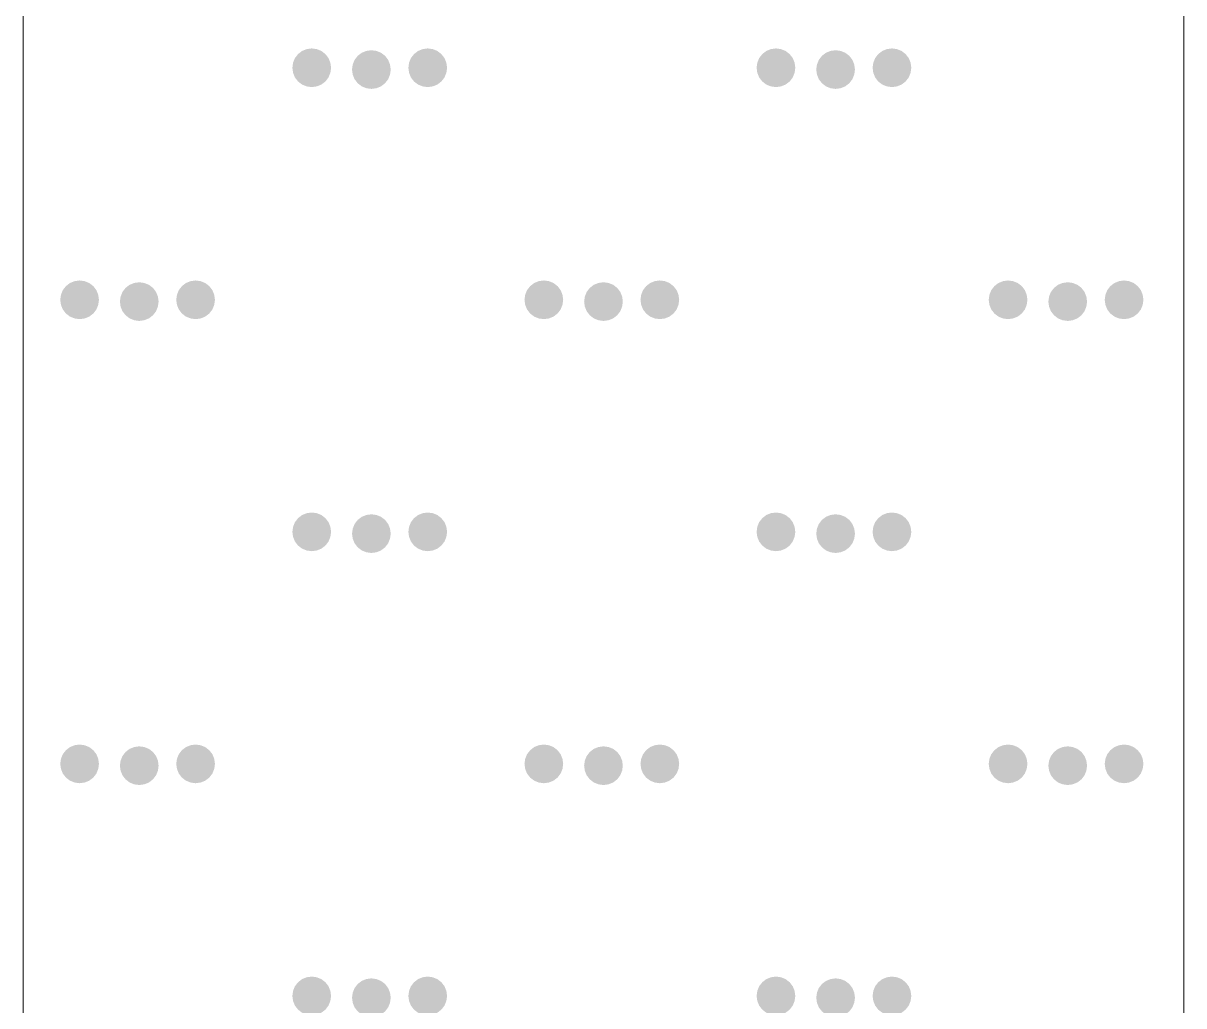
# Model space of a CAD drawing. Header units: inches. Extents: x -27 to 109, y -724 to 26.
# Drawn here: x 18.082 to 20.082, y -638.043 to -636.349 of the extents above; entities that cross this region are included whole.
import ezdxf

# ---------------------------------------------------------------- set-up
doc = ezdxf.new("R2010")
doc.units = ezdxf.units.IN
doc.header["$MEASUREMENT"] = 0
doc.layers.get('0').update_dxf_attribs({"lineweight": 0})

# ---------------------------------------------------------------- blocks, each defined once
blk = doc.blocks.new('lr_block_105')
at = {"true_color": 0x000000}
for points in [[(18.611, -636.4343), (18.6122, -636.4257), (18.611, -636.417), (18.6078, -636.409), (18.6025, -636.4021), (18.5955, -636.3967), (18.5875, -636.3935), (18.5789, -636.3923), (18.5702, -636.3935), (18.5622, -636.3967), (18.5553, -636.4021), (18.5499, -636.409), (18.5467, -636.417), (18.5455, -636.4257), (18.5467, -636.4343), (18.5499, -636.4423), (18.5553, -636.4493), (18.5622, -636.4546), (18.5702, -636.4578), (18.5789, -636.459), (18.5875, -636.4578), (18.5955, -636.4546), (18.6025, -636.4493), (18.6078, -636.4423)], [(18.7138, -636.4374), (18.715, -636.4287), (18.7138, -636.4201), (18.7106, -636.4121), (18.7053, -636.4051), (18.6983, -636.3998), (18.6903, -636.3966), (18.6817, -636.3954), (18.673, -636.3966), (18.665, -636.3998), (18.6581, -636.4051), (18.6527, -636.4121), (18.6495, -636.4201), (18.6483, -636.4287), (18.6495, -636.4374), (18.6527, -636.4454), (18.6581, -636.4523), (18.665, -636.4577), (18.673, -636.4609), (18.6817, -636.4621), (18.6903, -636.4609), (18.6983, -636.4577), (18.7053, -636.4523), (18.7106, -636.4454)], [(18.8109, -636.4343), (18.8121, -636.4257), (18.8109, -636.417), (18.8077, -636.409), (18.8023, -636.4021), (18.7954, -636.3967), (18.7874, -636.3935), (18.7787, -636.3923), (18.7701, -636.3935), (18.7621, -636.3967), (18.7551, -636.4021), (18.7498, -636.409), (18.7466, -636.417), (18.7454, -636.4257), (18.7466, -636.4343), (18.7498, -636.4423), (18.7551, -636.4493), (18.7621, -636.4546), (18.7701, -636.4578), (18.7787, -636.459), (18.7874, -636.4578), (18.7954, -636.4546), (18.8023, -636.4493), (18.8077, -636.4423)], [(19.411, -636.4343), (19.4122, -636.4257), (19.411, -636.417), (19.4078, -636.409), (19.4025, -636.4021), (19.3955, -636.3967), (19.3875, -636.3935), (19.3789, -636.3923), (19.3702, -636.3935), (19.3622, -636.3967), (19.3553, -636.4021), (19.3499, -636.409), (19.3467, -636.417), (19.3455, -636.4257), (19.3467, -636.4343), (19.3499, -636.4423), (19.3553, -636.4493), (19.3622, -636.4546), (19.3702, -636.4578), (19.3789, -636.459), (19.3875, -636.4578), (19.3955, -636.4546), (19.4025, -636.4493), (19.4078, -636.4423)], [(19.5138, -636.4374), (19.515, -636.4287), (19.5138, -636.4201), (19.5106, -636.4121), (19.5053, -636.4051), (19.4983, -636.3998), (19.4903, -636.3966), (19.4817, -636.3954), (19.473, -636.3966), (19.465, -636.3998), (19.4581, -636.4051), (19.4527, -636.4121), (19.4495, -636.4201), (19.4483, -636.4287), (19.4495, -636.4374), (19.4527, -636.4454), (19.4581, -636.4523), (19.465, -636.4577), (19.473, -636.4609), (19.4817, -636.4621), (19.4903, -636.4609), (19.4983, -636.4577), (19.5053, -636.4523), (19.5106, -636.4454)], [(19.6109, -636.4343), (19.6121, -636.4257), (19.6109, -636.417), (19.6077, -636.409), (19.6023, -636.4021), (19.5954, -636.3967), (19.5874, -636.3935), (19.5787, -636.3923), (19.5701, -636.3935), (19.5621, -636.3967), (19.5551, -636.4021), (19.5498, -636.409), (19.5466, -636.417), (19.5454, -636.4257), (19.5466, -636.4343), (19.5498, -636.4423), (19.5551, -636.4493), (19.5621, -636.4546), (19.5701, -636.4578), (19.5787, -636.459), (19.5874, -636.4578), (19.5954, -636.4546), (19.6023, -636.4493), (19.6077, -636.4423)], [(18.211, -636.8343), (18.2122, -636.8257), (18.211, -636.817), (18.2078, -636.809), (18.2025, -636.8021), (18.1955, -636.7967), (18.1875, -636.7935), (18.1789, -636.7923), (18.1702, -636.7935), (18.1622, -636.7967), (18.1553, -636.8021), (18.1499, -636.809), (18.1467, -636.817), (18.1455, -636.8257), (18.1467, -636.8343), (18.1499, -636.8423), (18.1553, -636.8493), (18.1622, -636.8546), (18.1702, -636.8578), (18.1789, -636.859), (18.1875, -636.8578), (18.1955, -636.8546), (18.2025, -636.8493), (18.2078, -636.8423)], [(18.3138, -636.8374), (18.315, -636.8287), (18.3138, -636.8201), (18.3106, -636.8121), (18.3053, -636.8051), (18.2983, -636.7998), (18.2903, -636.7966), (18.2817, -636.7954), (18.273, -636.7966), (18.265, -636.7998), (18.2581, -636.8051), (18.2527, -636.8121), (18.2495, -636.8201), (18.2483, -636.8287), (18.2495, -636.8374), (18.2527, -636.8454), (18.2581, -636.8523), (18.265, -636.8577), (18.273, -636.8609), (18.2817, -636.8621), (18.2903, -636.8609), (18.2983, -636.8577), (18.3053, -636.8523), (18.3106, -636.8454)], [(18.4109, -636.8343), (18.4121, -636.8257), (18.4109, -636.817), (18.4077, -636.809), (18.4023, -636.8021), (18.3954, -636.7967), (18.3874, -636.7935), (18.3787, -636.7923), (18.3701, -636.7935), (18.3621, -636.7967), (18.3551, -636.8021), (18.3498, -636.809), (18.3466, -636.817), (18.3454, -636.8257), (18.3466, -636.8343), (18.3498, -636.8423), (18.3551, -636.8493), (18.3621, -636.8546), (18.3701, -636.8578), (18.3787, -636.859), (18.3874, -636.8578), (18.3954, -636.8546), (18.4023, -636.8493), (18.4077, -636.8423)], [(19.011, -636.8343), (19.0122, -636.8257), (19.011, -636.817), (19.0078, -636.809), (19.0025, -636.8021), (18.9955, -636.7967), (18.9875, -636.7935), (18.9789, -636.7923), (18.9702, -636.7935), (18.9622, -636.7967), (18.9553, -636.8021), (18.9499, -636.809), (18.9467, -636.817), (18.9455, -636.8257), (18.9467, -636.8343), (18.9499, -636.8423), (18.9553, -636.8493), (18.9622, -636.8546), (18.9702, -636.8578), (18.9789, -636.859), (18.9875, -636.8578), (18.9955, -636.8546), (19.0025, -636.8493), (19.0078, -636.8423)], [(19.1138, -636.8374), (19.115, -636.8287), (19.1138, -636.8201), (19.1106, -636.8121), (19.1053, -636.8051), (19.0983, -636.7998), (19.0903, -636.7966), (19.0817, -636.7954), (19.073, -636.7966), (19.065, -636.7998), (19.0581, -636.8051), (19.0527, -636.8121), (19.0495, -636.8201), (19.0483, -636.8287), (19.0495, -636.8374), (19.0527, -636.8454), (19.0581, -636.8523), (19.065, -636.8577), (19.073, -636.8609), (19.0817, -636.8621), (19.0903, -636.8609), (19.0983, -636.8577), (19.1053, -636.8523), (19.1106, -636.8454)], [(19.2109, -636.8343), (19.2121, -636.8257), (19.2109, -636.817), (19.2077, -636.809), (19.2023, -636.8021), (19.1954, -636.7967), (19.1874, -636.7935), (19.1787, -636.7923), (19.1701, -636.7935), (19.1621, -636.7967), (19.1551, -636.8021), (19.1498, -636.809), (19.1466, -636.817), (19.1454, -636.8257), (19.1466, -636.8343), (19.1498, -636.8423), (19.1551, -636.8493), (19.1621, -636.8546), (19.1701, -636.8578), (19.1787, -636.859), (19.1874, -636.8578), (19.1954, -636.8546), (19.2023, -636.8493), (19.2077, -636.8423)], [(19.811, -636.8343), (19.8122, -636.8257), (19.811, -636.817), (19.8078, -636.809), (19.8025, -636.8021), (19.7955, -636.7967), (19.7875, -636.7935), (19.7789, -636.7923), (19.7702, -636.7935), (19.7622, -636.7967), (19.7553, -636.8021), (19.7499, -636.809), (19.7467, -636.817), (19.7455, -636.8257), (19.7467, -636.8343), (19.7499, -636.8423), (19.7553, -636.8493), (19.7622, -636.8546), (19.7702, -636.8578), (19.7789, -636.859), (19.7875, -636.8578), (19.7955, -636.8546), (19.8025, -636.8493), (19.8078, -636.8423)], [(19.9138, -636.8374), (19.915, -636.8287), (19.9138, -636.8201), (19.9106, -636.8121), (19.9053, -636.8051), (19.8983, -636.7998), (19.8903, -636.7966), (19.8817, -636.7954), (19.873, -636.7966), (19.865, -636.7998), (19.8581, -636.8051), (19.8527, -636.8121), (19.8495, -636.8201), (19.8483, -636.8287), (19.8495, -636.8374), (19.8527, -636.8454), (19.8581, -636.8523), (19.865, -636.8577), (19.873, -636.8609), (19.8817, -636.8621), (19.8903, -636.8609), (19.8983, -636.8577), (19.9053, -636.8523), (19.9106, -636.8454)], [(20.0109, -636.8343), (20.0121, -636.8257), (20.0109, -636.817), (20.0077, -636.809), (20.0023, -636.8021), (19.9954, -636.7967), (19.9874, -636.7935), (19.9787, -636.7923), (19.9701, -636.7935), (19.9621, -636.7967), (19.9551, -636.8021), (19.9498, -636.809), (19.9466, -636.817), (19.9454, -636.8257), (19.9466, -636.8343), (19.9498, -636.8423), (19.9551, -636.8493), (19.9621, -636.8546), (19.9701, -636.8578), (19.9787, -636.859), (19.9874, -636.8578), (19.9954, -636.8546), (20.0023, -636.8493), (20.0077, -636.8423)], [(18.611, -637.2343), (18.6122, -637.2257), (18.611, -637.217), (18.6078, -637.209), (18.6025, -637.2021), (18.5955, -637.1967), (18.5875, -637.1935), (18.5789, -637.1923), (18.5702, -637.1935), (18.5622, -637.1967), (18.5553, -637.2021), (18.5499, -637.209), (18.5467, -637.217), (18.5455, -637.2257), (18.5467, -637.2343), (18.5499, -637.2423), (18.5553, -637.2493), (18.5622, -637.2546), (18.5702, -637.2578), (18.5789, -637.259), (18.5875, -637.2578), (18.5955, -637.2546), (18.6025, -637.2493), (18.6078, -637.2423)], [(18.7138, -637.2374), (18.715, -637.2287), (18.7138, -637.2201), (18.7106, -637.2121), (18.7053, -637.2051), (18.6983, -637.1998), (18.6903, -637.1966), (18.6817, -637.1954), (18.673, -637.1966), (18.665, -637.1998), (18.6581, -637.2051), (18.6527, -637.2121), (18.6495, -637.2201), (18.6483, -637.2287), (18.6495, -637.2374), (18.6527, -637.2454), (18.6581, -637.2523), (18.665, -637.2577), (18.673, -637.2609), (18.6817, -637.2621), (18.6903, -637.2609), (18.6983, -637.2577), (18.7053, -637.2523), (18.7106, -637.2454)], [(18.8109, -637.2343), (18.8121, -637.2257), (18.8109, -637.217), (18.8077, -637.209), (18.8023, -637.2021), (18.7954, -637.1967), (18.7874, -637.1935), (18.7787, -637.1923), (18.7701, -637.1935), (18.7621, -637.1967), (18.7551, -637.2021), (18.7498, -637.209), (18.7466, -637.217), (18.7454, -637.2257), (18.7466, -637.2343), (18.7498, -637.2423), (18.7551, -637.2493), (18.7621, -637.2546), (18.7701, -637.2578), (18.7787, -637.259), (18.7874, -637.2578), (18.7954, -637.2546), (18.8023, -637.2493), (18.8077, -637.2423)], [(19.411, -637.2343), (19.4122, -637.2257), (19.411, -637.217), (19.4078, -637.209), (19.4025, -637.2021), (19.3955, -637.1967), (19.3875, -637.1935), (19.3789, -637.1923), (19.3702, -637.1935), (19.3622, -637.1967), (19.3553, -637.2021), (19.3499, -637.209), (19.3467, -637.217), (19.3455, -637.2257), (19.3467, -637.2343), (19.3499, -637.2423), (19.3553, -637.2493), (19.3622, -637.2546), (19.3702, -637.2578), (19.3789, -637.259), (19.3875, -637.2578), (19.3955, -637.2546), (19.4025, -637.2493), (19.4078, -637.2423)], [(19.5138, -637.2374), (19.515, -637.2287), (19.5138, -637.2201), (19.5106, -637.2121), (19.5053, -637.2051), (19.4983, -637.1998), (19.4903, -637.1966), (19.4817, -637.1954), (19.473, -637.1966), (19.465, -637.1998), (19.4581, -637.2051), (19.4527, -637.2121), (19.4495, -637.2201), (19.4483, -637.2287), (19.4495, -637.2374), (19.4527, -637.2454), (19.4581, -637.2523), (19.465, -637.2577), (19.473, -637.2609), (19.4817, -637.2621), (19.4903, -637.2609), (19.4983, -637.2577), (19.5053, -637.2523), (19.5106, -637.2454)], [(19.6109, -637.2343), (19.6121, -637.2257), (19.6109, -637.217), (19.6077, -637.209), (19.6023, -637.2021), (19.5954, -637.1967), (19.5874, -637.1935), (19.5787, -637.1923), (19.5701, -637.1935), (19.5621, -637.1967), (19.5551, -637.2021), (19.5498, -637.209), (19.5466, -637.217), (19.5454, -637.2257), (19.5466, -637.2343), (19.5498, -637.2423), (19.5551, -637.2493), (19.5621, -637.2546), (19.5701, -637.2578), (19.5787, -637.259), (19.5874, -637.2578), (19.5954, -637.2546), (19.6023, -637.2493), (19.6077, -637.2423)], [(18.211, -637.6343), (18.2122, -637.6257), (18.211, -637.617), (18.2078, -637.609), (18.2025, -637.6021), (18.1955, -637.5967), (18.1875, -637.5935), (18.1789, -637.5923), (18.1702, -637.5935), (18.1622, -637.5967), (18.1553, -637.6021), (18.1499, -637.609), (18.1467, -637.617), (18.1455, -637.6257), (18.1467, -637.6343), (18.1499, -637.6423), (18.1553, -637.6493), (18.1622, -637.6546), (18.1702, -637.6578), (18.1789, -637.659), (18.1875, -637.6578), (18.1955, -637.6546), (18.2025, -637.6493), (18.2078, -637.6423)], [(18.3138, -637.6374), (18.315, -637.6287), (18.3138, -637.6201), (18.3106, -637.6121), (18.3053, -637.6051), (18.2983, -637.5998), (18.2903, -637.5966), (18.2817, -637.5954), (18.273, -637.5966), (18.265, -637.5998), (18.2581, -637.6051), (18.2527, -637.6121), (18.2495, -637.6201), (18.2483, -637.6287), (18.2495, -637.6374), (18.2527, -637.6454), (18.2581, -637.6523), (18.265, -637.6577), (18.273, -637.6609), (18.2817, -637.6621), (18.2903, -637.6609), (18.2983, -637.6577), (18.3053, -637.6523), (18.3106, -637.6454)], [(18.4109, -637.6343), (18.4121, -637.6257), (18.4109, -637.617), (18.4077, -637.609), (18.4023, -637.6021), (18.3954, -637.5967), (18.3874, -637.5935), (18.3787, -637.5923), (18.3701, -637.5935), (18.3621, -637.5967), (18.3551, -637.6021), (18.3498, -637.609), (18.3466, -637.617), (18.3454, -637.6257), (18.3466, -637.6343), (18.3498, -637.6423), (18.3551, -637.6493), (18.3621, -637.6546), (18.3701, -637.6578), (18.3787, -637.659), (18.3874, -637.6578), (18.3954, -637.6546), (18.4023, -637.6493), (18.4077, -637.6423)], [(19.011, -637.6343), (19.0122, -637.6257), (19.011, -637.617), (19.0078, -637.609), (19.0025, -637.6021), (18.9955, -637.5967), (18.9875, -637.5935), (18.9789, -637.5923), (18.9702, -637.5935), (18.9622, -637.5967), (18.9553, -637.6021), (18.9499, -637.609), (18.9467, -637.617), (18.9455, -637.6257), (18.9467, -637.6343), (18.9499, -637.6423), (18.9553, -637.6493), (18.9622, -637.6546), (18.9702, -637.6578), (18.9789, -637.659), (18.9875, -637.6578), (18.9955, -637.6546), (19.0025, -637.6493), (19.0078, -637.6423)], [(19.1138, -637.6374), (19.115, -637.6287), (19.1138, -637.6201), (19.1106, -637.6121), (19.1053, -637.6051), (19.0983, -637.5998), (19.0903, -637.5966), (19.0817, -637.5954), (19.073, -637.5966), (19.065, -637.5998), (19.0581, -637.6051), (19.0527, -637.6121), (19.0495, -637.6201), (19.0483, -637.6287), (19.0495, -637.6374), (19.0527, -637.6454), (19.0581, -637.6523), (19.065, -637.6577), (19.073, -637.6609), (19.0817, -637.6621), (19.0903, -637.6609), (19.0983, -637.6577), (19.1053, -637.6523), (19.1106, -637.6454)], [(19.2109, -637.6343), (19.2121, -637.6257), (19.2109, -637.617), (19.2077, -637.609), (19.2023, -637.6021), (19.1954, -637.5967), (19.1874, -637.5935), (19.1787, -637.5923), (19.1701, -637.5935), (19.1621, -637.5967), (19.1551, -637.6021), (19.1498, -637.609), (19.1466, -637.617), (19.1454, -637.6257), (19.1466, -637.6343), (19.1498, -637.6423), (19.1551, -637.6493), (19.1621, -637.6546), (19.1701, -637.6578), (19.1787, -637.659), (19.1874, -637.6578), (19.1954, -637.6546), (19.2023, -637.6493), (19.2077, -637.6423)], [(19.811, -637.6343), (19.8122, -637.6257), (19.811, -637.617), (19.8078, -637.609), (19.8025, -637.6021), (19.7955, -637.5967), (19.7875, -637.5935), (19.7789, -637.5923), (19.7702, -637.5935), (19.7622, -637.5967), (19.7553, -637.6021), (19.7499, -637.609), (19.7467, -637.617), (19.7455, -637.6257), (19.7467, -637.6343), (19.7499, -637.6423), (19.7553, -637.6493), (19.7622, -637.6546), (19.7702, -637.6578), (19.7789, -637.659), (19.7875, -637.6578), (19.7955, -637.6546), (19.8025, -637.6493), (19.8078, -637.6423)], [(19.9138, -637.6374), (19.915, -637.6287), (19.9138, -637.6201), (19.9106, -637.6121), (19.9053, -637.6051), (19.8983, -637.5998), (19.8903, -637.5966), (19.8817, -637.5954), (19.873, -637.5966), (19.865, -637.5998), (19.8581, -637.6051), (19.8527, -637.6121), (19.8495, -637.6201), (19.8483, -637.6287), (19.8495, -637.6374), (19.8527, -637.6454), (19.8581, -637.6523), (19.865, -637.6577), (19.873, -637.6609), (19.8817, -637.6621), (19.8903, -637.6609), (19.8983, -637.6577), (19.9053, -637.6523), (19.9106, -637.6454)], [(20.0109, -637.6343), (20.0121, -637.6257), (20.0109, -637.617), (20.0077, -637.609), (20.0023, -637.6021), (19.9954, -637.5967), (19.9874, -637.5935), (19.9787, -637.5923), (19.9701, -637.5935), (19.9621, -637.5967), (19.9551, -637.6021), (19.9498, -637.609), (19.9466, -637.617), (19.9454, -637.6257), (19.9466, -637.6343), (19.9498, -637.6423), (19.9551, -637.6493), (19.9621, -637.6546), (19.9701, -637.6578), (19.9787, -637.659), (19.9874, -637.6578), (19.9954, -637.6546), (20.0023, -637.6493), (20.0077, -637.6423)], [(18.611, -638.0343), (18.6122, -638.0257), (18.611, -638.017), (18.6078, -638.009), (18.6025, -638.0021), (18.5955, -637.9967), (18.5875, -637.9935), (18.5789, -637.9923), (18.5702, -637.9935), (18.5622, -637.9967), (18.5553, -638.0021), (18.5499, -638.009), (18.5467, -638.017), (18.5455, -638.0257), (18.5467, -638.0343), (18.5499, -638.0423), (18.5553, -638.0493), (18.5622, -638.0546), (18.5702, -638.0578), (18.5789, -638.059), (18.5875, -638.0578), (18.5955, -638.0546), (18.6025, -638.0493), (18.6078, -638.0423)], [(18.7138, -638.0374), (18.715, -638.0287), (18.7138, -638.0201), (18.7106, -638.0121), (18.7053, -638.0051), (18.6983, -637.9998), (18.6903, -637.9966), (18.6817, -637.9954), (18.673, -637.9966), (18.665, -637.9998), (18.6581, -638.0051), (18.6527, -638.0121), (18.6495, -638.0201), (18.6483, -638.0287), (18.6495, -638.0374), (18.6527, -638.0454), (18.6581, -638.0523), (18.665, -638.0577), (18.673, -638.0609), (18.6817, -638.0621), (18.6903, -638.0609), (18.6983, -638.0577), (18.7053, -638.0523), (18.7106, -638.0454)], [(18.8109, -638.0343), (18.8121, -638.0257), (18.8109, -638.017), (18.8077, -638.009), (18.8023, -638.0021), (18.7954, -637.9967), (18.7874, -637.9935), (18.7787, -637.9923), (18.7701, -637.9935), (18.7621, -637.9967), (18.7551, -638.0021), (18.7498, -638.009), (18.7466, -638.017), (18.7454, -638.0257), (18.7466, -638.0343), (18.7498, -638.0423), (18.7551, -638.0493), (18.7621, -638.0546), (18.7701, -638.0578), (18.7787, -638.059), (18.7874, -638.0578), (18.7954, -638.0546), (18.8023, -638.0493), (18.8077, -638.0423)], [(19.411, -638.0343), (19.4122, -638.0257), (19.411, -638.017), (19.4078, -638.009), (19.4025, -638.0021), (19.3955, -637.9967), (19.3875, -637.9935), (19.3789, -637.9923), (19.3702, -637.9935), (19.3622, -637.9967), (19.3553, -638.0021), (19.3499, -638.009), (19.3467, -638.017), (19.3455, -638.0257), (19.3467, -638.0343), (19.3499, -638.0423), (19.3553, -638.0493), (19.3622, -638.0546), (19.3702, -638.0578), (19.3789, -638.059), (19.3875, -638.0578), (19.3955, -638.0546), (19.4025, -638.0493), (19.4078, -638.0423)], [(19.5138, -638.0374), (19.515, -638.0287), (19.5138, -638.0201), (19.5106, -638.0121), (19.5053, -638.0051), (19.4983, -637.9998), (19.4903, -637.9966), (19.4817, -637.9954), (19.473, -637.9966), (19.465, -637.9998), (19.4581, -638.0051), (19.4527, -638.0121), (19.4495, -638.0201), (19.4483, -638.0287), (19.4495, -638.0374), (19.4527, -638.0454), (19.4581, -638.0523), (19.465, -638.0577), (19.473, -638.0609), (19.4817, -638.0621), (19.4903, -638.0609), (19.4983, -638.0577), (19.5053, -638.0523), (19.5106, -638.0454)], [(19.6109, -638.0343), (19.6121, -638.0257), (19.6109, -638.017), (19.6077, -638.009), (19.6023, -638.0021), (19.5954, -637.9967), (19.5874, -637.9935), (19.5787, -637.9923), (19.5701, -637.9935), (19.5621, -637.9967), (19.5551, -638.0021), (19.5498, -638.009), (19.5466, -638.017), (19.5454, -638.0257), (19.5466, -638.0343), (19.5498, -638.0423), (19.5551, -638.0493), (19.5621, -638.0546), (19.5701, -638.0578), (19.5787, -638.059), (19.5874, -638.0578), (19.5954, -638.0546), (19.6023, -638.0493), (19.6077, -638.0423)]]:
    blk.add_hatch(color=18, dxfattribs=at).paths.add_polyline_path(points, flags=17)

msp = doc.modelspace()

# ---------------------------------------------------------------- linework, layer by layer
at = {"linetype": 'Continuous', "lineweight": 15}
for p, q in [((18.0817, -635.3637), (18.0817, -641.4937)), ((20.0817, -635.3637), (20.0817, -641.4937))]:
    msp.add_line(p, q, dxfattribs=at)

# ---------------------------------------------------------------- block references
at = {"color": 7}
msp.add_blockref('lr_block_105', (0, 0), dxfattribs=at)

doc.saveas('drawing.dxf')
